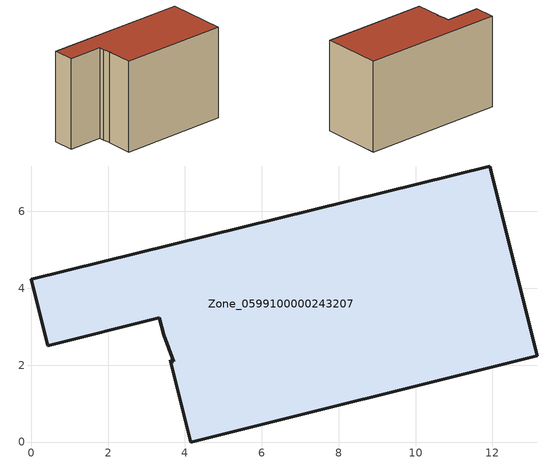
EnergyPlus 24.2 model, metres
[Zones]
Zone_0599100000243207
 floor ground (C_G): 3.34,3.23 0.44,2.5 0,4.23 11.93,7.18 13.17,2.24 4.14,0 3.61,2.12 3.7,2.09 3.45,2.79 z0
 wall outside (C_F): 11.93,7.18 0,4.23 0.44,2.5 3.34,3.23 3.45,2.79 3.7,2.09 3.61,2.12 4.14,0 13.17,2.24 11.93,7.18 z0:7.75
 roof outside (C_R): 3.61,2.12 4.14,0 13.17,2.24 11.93,7.18 0,4.23 0.44,2.5 3.34,3.23 3.45,2.79 3.7,2.09 z7.75
[BUILDING]
Pand.0599100000243207: North Axis=0; Terrain=City; Loads Convergence Tolerance Value=0.04; Temperature Convergence Tolerance Value=0.4; Solar Distribution=FullExterior; Maximum Number of Warmup Days=25; Minimum Number of Warmup Days=1
[Site:Location]
Rotterdam.The.Hague.AP_ZH_NLD Design_Conditions: Latitude=51.96; Longitude=4.45; Time Zone=1; Elevation=-4.5
[SITE:GROUNDTEMPERATURE:BUILDINGSURFACE]
18, 18, 18, 18, 18, 18, 18, 18, 18, 18, 18, 18
[MATERIAL] Thermal Absorptance=0.9; Solar Absorptance=0.7; Visible Absorptance=0.7
Name | Roughness | Thickness | Conductivity | Density | Specific Heat
G.TI.1975-1991 | MediumSmooth | 0.15 | 0.288461 | 540 | 1210
F.TI.1975-1991 | Rough | 0.3 | 0.230769 | 1920 | 840
R.TI.1975-1991 | MediumRough | 0.2 | 0.153846 | 1500 | 1000
[CONSTRUCTION]
C_G: G.TI.1975-1991
C_F: F.TI.1975-1991
C_R: R.TI.1975-1991
[ZONE]
Zone_0599100000243207: Type=1; Multiplier=1; Ceiling Height=Autocalculate; Volume=Autocalculate; Floor Area=autocalculate; Part of Total Floor Area=Yes
[ZONEINFILTRATION:DESIGNFLOWRATE]
Infil_Zone_0599100000243207: Zone or ZoneList or Space or SpaceList=Zone_0599100000243207; Schedule=AlwaysOn; Design Flow Rate Calculation Method=Flow/Area; Flow Rate per Floor Area=0.003; Constant Term Coefficient=1; Temperature Term Coefficient=0; Velocity Term Coefficient=0; Velocity Squared Term Coefficient=0
[HVACTEMPLATE:ZONE:IDEALLOADSAIRSYSTEM]
Zone_0599100000243207: Maximum Heating Supply Air Temperature=50; Minimum Cooling Supply Air Temperature=13; Maximum Heating Supply Air Humidity Ratio=0.0156; Minimum Cooling Supply Air Humidity Ratio=0.0077; Heating Limit=NoLimit; Cooling Limit=NoLimit; Dehumidification Control Type=ConstantSensibleHeatRatio; Cooling Sensible Heat Ratio=0.7; Dehumidification Setpoint=60; Humidification Control Type=None; Humidification Setpoint=30; Outdoor Air Method=None; Outdoor Air Flow Rate per Person=0.00944; Outdoor Air Flow Rate per Zone Floor Area=0; Outdoor Air Flow Rate per Zone=0; Demand Controlled Ventilation Type=None; Outdoor Air Economizer Type=NoEconomizer; Heat Recovery Type=None; Sensible Heat Recovery Effectiveness=0.7; Latent Heat Recovery Effectiveness=0.65
[ZONECONTROL:THERMOSTAT]
ThermostatControl_Zone_0599100000243207: Zone or ZoneList=Zone_0599100000243207; Control Type Schedule=DualSetpointControlType; Control 1=Thermostat_Zone_0599100000243207; Temperature Difference Between Cutout And Setpoint=0
[THERMOSTATSETPOINT:DUALSETPOINT]
Thermostat_Zone_0599100000243207: Heating Setpoint Temperature Schedule=HeatingSetpoint_Zone_0599100000243207; Cooling Setpoint Temperature Schedule=CoolingSetpoint_Zone_0599100000243207
[SCHEDULE:COMPACT]
HeatingSetpoint_Zone_0599100000243207: Through: 12/31, For: AllDays, Until: 24:00, 21
CoolingSetpoint_Zone_0599100000243207: Through: 12/31, For: AllDays, Until: 24:00, 24
DualSetpointControlType: Through: 12/31, For: AllDays, Until: 24:00, 4
AlwaysOn: Through: 12/31, For: AllDays, Until: 24:00, 1
